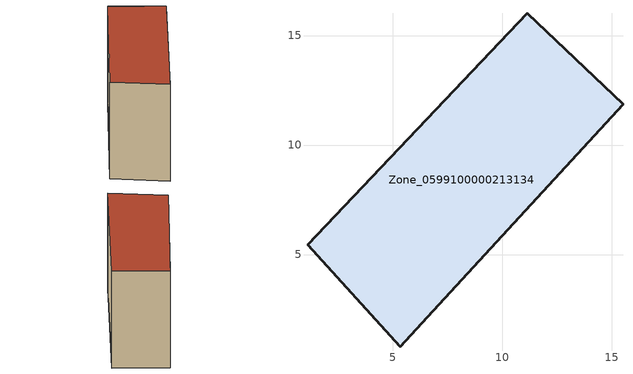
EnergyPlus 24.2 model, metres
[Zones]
Zone_0599100000213134
 floor ground (C_G): 1.11,5.45 11.15,16.01 15.52,11.86 6.34,1.87 5.34,0.8 z0
 wall outside (C_F): 15.52,11.86 11.15,16.01 1.11,5.45 5.34,0.8 6.34,1.87 15.52,11.86 z0:11.91
 roof outside (C_R): 11.15,16.01 1.11,5.45 5.34,0.8 6.34,1.87 15.52,11.86 z11.91
[BUILDING]
Pand.0599100000213134: North Axis=0; Terrain=City; Loads Convergence Tolerance Value=0.04; Temperature Convergence Tolerance Value=0.4; Solar Distribution=FullExterior; Maximum Number of Warmup Days=25; Minimum Number of Warmup Days=1
[Site:Location]
Rotterdam.The.Hague.AP_ZH_NLD Design_Conditions: Latitude=51.96; Longitude=4.45; Time Zone=1; Elevation=-4.5
[SITE:GROUNDTEMPERATURE:BUILDINGSURFACE]
18, 18, 18, 18, 18, 18, 18, 18, 18, 18, 18, 18
[MATERIAL] Thermal Absorptance=0.9; Solar Absorptance=0.7; Visible Absorptance=0.7
Name | Roughness | Thickness | Conductivity | Density | Specific Heat
G.TI.1946 | MediumSmooth | 0.15 | 1 | 540 | 1210
F.TI.1946 | Rough | 0.3 | 0.857143 | 1920 | 840
R.TI.1946 | MediumRough | 0.2 | 0.1 | 1500 | 1000
[CONSTRUCTION]
C_G: G.TI.1946
C_F: F.TI.1946
C_R: R.TI.1946
[ZONE]
Zone_0599100000213134: Type=1; Multiplier=1; Ceiling Height=Autocalculate; Volume=Autocalculate; Floor Area=autocalculate; Part of Total Floor Area=Yes
[ZONEINFILTRATION:DESIGNFLOWRATE]
Infil_Zone_0599100000213134: Zone or ZoneList or Space or SpaceList=Zone_0599100000213134; Schedule=AlwaysOn; Design Flow Rate Calculation Method=Flow/Area; Flow Rate per Floor Area=0.003; Constant Term Coefficient=1; Temperature Term Coefficient=0; Velocity Term Coefficient=0; Velocity Squared Term Coefficient=0
[HVACTEMPLATE:ZONE:IDEALLOADSAIRSYSTEM]
Zone_0599100000213134: Maximum Heating Supply Air Temperature=50; Minimum Cooling Supply Air Temperature=13; Maximum Heating Supply Air Humidity Ratio=0.0156; Minimum Cooling Supply Air Humidity Ratio=0.0077; Heating Limit=NoLimit; Cooling Limit=NoLimit; Dehumidification Control Type=ConstantSensibleHeatRatio; Cooling Sensible Heat Ratio=0.7; Dehumidification Setpoint=60; Humidification Control Type=None; Humidification Setpoint=30; Outdoor Air Method=None; Outdoor Air Flow Rate per Person=0.00944; Outdoor Air Flow Rate per Zone Floor Area=0; Outdoor Air Flow Rate per Zone=0; Demand Controlled Ventilation Type=None; Outdoor Air Economizer Type=NoEconomizer; Heat Recovery Type=None; Sensible Heat Recovery Effectiveness=0.7; Latent Heat Recovery Effectiveness=0.65
[ZONECONTROL:THERMOSTAT]
ThermostatControl_Zone_0599100000213134: Zone or ZoneList=Zone_0599100000213134; Control Type Schedule=DualSetpointControlType; Control 1=Thermostat_Zone_0599100000213134; Temperature Difference Between Cutout And Setpoint=0
[THERMOSTATSETPOINT:DUALSETPOINT]
Thermostat_Zone_0599100000213134: Heating Setpoint Temperature Schedule=HeatingSetpoint_Zone_0599100000213134; Cooling Setpoint Temperature Schedule=CoolingSetpoint_Zone_0599100000213134
[SCHEDULE:COMPACT]
HeatingSetpoint_Zone_0599100000213134: Through: 12/31, For: AllDays, Until: 24:00, 21
CoolingSetpoint_Zone_0599100000213134: Through: 12/31, For: AllDays, Until: 24:00, 24
DualSetpointControlType: Through: 12/31, For: AllDays, Until: 24:00, 4
AlwaysOn: Through: 12/31, For: AllDays, Until: 24:00, 1
